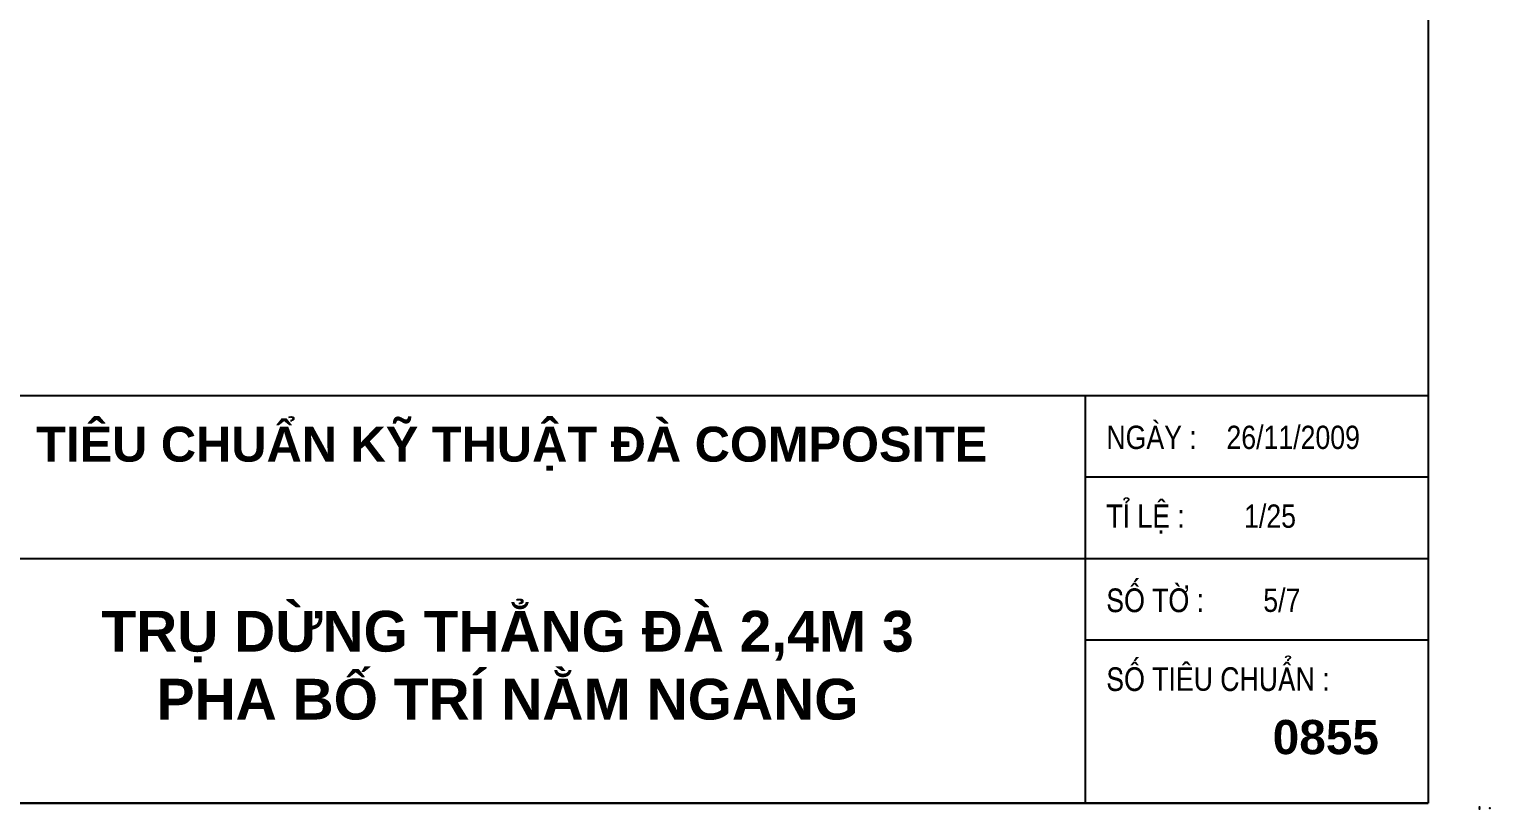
# Model space of a CAD drawing. Header units: millimetres. Extents: x 2635 to 48045, y -9970 to 7555.
# Drawn here: x 37761 to 40898, y 354 to 2027 of the extents above; entities that cross this region are included whole.
import ezdxf

# ---------------------------------------------------------------- set-up
doc = ezdxf.new("R2010")
doc.units = ezdxf.units.MM
doc.styles.add('Standard_1', font='VHELVEN_0.TTF')
doc.styles.add('Standard_2', font='VHELVCN_0.TTF')

msp = doc.modelspace()

# ---------------------------------------------------------------- linework, layer by layer
at = {"color": 2}
for p, q in [((40765.404, 7365.957), (40765.404, 365.957)), ((40765.404, 365.957), (36015.404, 365.957)), ((36015.404, 365.957), (40765.404, 365.957)), ((36029.028, 365.957), (40765.404, 365.957)), ((40765.404, 365.957), (36029.028, 365.957))]:
    msp.add_line(p, q, dxfattribs=at)
for p, q in [((36029.028, 1240.957), (40765.404, 1240.957)), ((40029.028, 365.957), (40029.028, 1240.957)), ((40029.028, 1065.957), (40765.404, 1065.957)), ((36029.028, 890.957), (40765.404, 890.957)), ((40029.028, 715.957), (40765.404, 715.957))]:
    msp.add_line(p, q)
for p in [(40875.517, 356.779), (40875.517, 356.779), (40875.517, 356.779), (40875.517, 356.779), (40875.517, 353.678), (40875.517, 353.678), (40897.539, 354.944)]:
    msp.add_point(p)

# ---------------------------------------------------------------- texts
for s, insert, char_height, width, attachment_point, style in [('{\\fVNI-Helve|b1|i0|c0|p2;TIEÂU CHUAÅN KYÕ THUAÄT ÑAØ COMPOSITE}', (38797.064, 1173.825), 75, 2186, 2, 'Standard_1'), ('NGAØY :    26/11/2009', (40074.127, 1150.592), 50, 735.25, 4, 'Standard_2'), ('TÆ LEÄ :        1/25', (40074.127, 975.592), 50, 564.5, 4, 'Standard_2'), ('SOÁ TÔØ :        5/7', (40074.127, 800.592), 50, 564.5, 4, 'Standard_2'), ('{\\fVNI-Helve|b1|i0|c0|p2;TRUÏ DÖØNG THAÚNG ÑAØ 2,4M 3 PHA BOÁ TRÍ NAÈM NGANG}', (38787.93, 778.538), 87.5, 1740.60185, 2, 'Standard_1'), ('SOÁ TIEÂU CHUAÅN :', (40074.127, 631.31), 50, 1194.9597, 4, 'Standard_2'), ('{\\fVNI-Helve|b1|i0|c0|p2;0855\\fVNI-Helve-Condense|b0|i0|c0|p2;\\H0.6809x;                }', (40431.27, 507.06), 73.4375, 301.9351, 4, 'Standard_2')]:
    msp.add_mtext(s, dxfattribs=dict(insert=insert, char_height=char_height, width=width, attachment_point=attachment_point, style=style))

doc.saveas('drawing.dxf')
